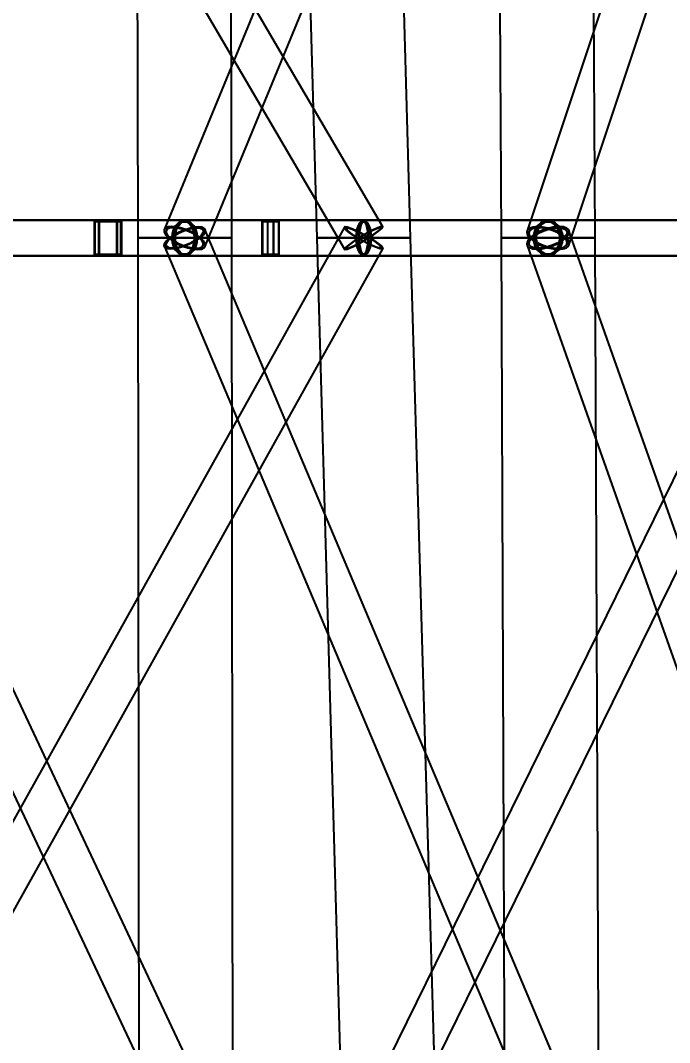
# Model space of a CAD drawing. Header units: millimetres. Extents: x -123812 to 252100, y -3000 to 639000.
# Drawn here: x 7765 to 15222, y 150756 to 162499 of the extents above; entities that cross this region are included whole.
import ezdxf

# ---------------------------------------------------------------- set-up
doc = ezdxf.new("R2010")
doc.units = ezdxf.units.MM
doc.layers.add('D-STR-DIM', color=7, linetype='Continuous', lineweight=13)
doc.layers.add('D-STR-STRC', color=7, linetype='Continuous', lineweight=25)
doc.styles.add('OpenSansCondensed-Light', font='OpenSansCondensed-Light.ttf')
doc.styles.add('TOWER_UNICODE', font='Arial Unicode.ttf')
doc.dimstyles.new('EZDXF', dxfattribs={"dimtxt": 0.25, "dimasz": 0.175, "dimexe": 0.375, "dimexo": 0.125, "dimgap": 0.1, "dimtad": 1, "dimlfac": 100, "dimzin": 12, "dimdsep": 46, "dimtxsty": 'OpenSansCondensed-Light', "dimblk": 'ARCHTICK', "dimcen": 2.5, "dimazin": 3, "dimtfac": 0.5, "dimtmove": 2, "dimatfit": 3})

# ---------------------------------------------------------------- blocks, each defined once
blk = doc.blocks.new('_ARCHTICK')
at = {"color": 0, "linetype": 'BYBLOCK', "const_width": 0.15}
blk.add_lwpolyline([(-0.5, -0.5), (0.5, 0.5)], dxfattribs=at)

msp = doc.modelspace()

# ---------------------------------------------------------------- linework, layer by layer
at = {"layer": 'D-STR-STRC'}
for points in [[(5631.6, 169873.5), (11487.9, 159873.5), (11495.7, 159869.1), (11517.9, 159873.5), (11553.1, 159886.6), (11598.8, 159907.4), (11651.9, 159934.5), (11708.8, 159966.1), (11765.6, 160000), (11818.5, 160033.9), (11863.8, 160065.5), (11898.5, 160092.6), (11920.1, 160113.4), (11927.3, 160126.5), (6071, 170126.5)], [(13533.2, 170092.6), (9415.4, 160092.6), (9416.9, 160065.5), (9434.3, 160033.9), (9466.6, 160000), (9511.4, 159966.1), (9565.9, 159934.5), (9626.2, 159907.4), (9688.2, 159886.6), (9747.7, 159873.5), (9800.7, 159869.1), (9843.6, 159873.5), (9873.3, 159886.6), (9888, 159907.4), (14005.8, 169907.4)], [(16922.2, 170092.4), (13591.1, 160092.4), (13582.6, 160065.3), (13590.6, 160033.8), (13614.7, 160000), (13653.2, 159966.2), (13703.5, 159934.7), (13762.1, 159907.6), (13825.1, 159886.8), (13888.1, 159873.8), (13946.9, 159869.3), (13997.4, 159873.8), (14036.3, 159886.8), (14060.9, 159907.6), (17392, 169907.6)], [(4959.8, 159796.8), (9651.7, 159796.8), (9682, 159803.7), (9710.2, 159824), (9734.4, 159856.3), (9752.9, 159898.4), (9764.6, 159947.4), (9768.6, 160000), (9764.6, 160052.6), (9752.9, 160101.6), (9734.4, 160143.7), (9710.2, 160176), (9682, 160196.3), (9651.7, 160203.2), (4959.8, 160203.2)], [(5987.8, 159796.8), (11707.6, 159796.8), (11721.1, 159803.7), (11733.7, 159824), (11744.5, 159856.3), (11752.7, 159898.4), (11758, 159947.4), (11759.7, 160000), (11758, 160052.6), (11752.7, 160101.6), (11744.5, 160143.7), (11733.7, 160176), (11721.1, 160196.3), (11707.6, 160203.2), (5987.8, 160203.2)], [(16909.8, 160203.2), (11707.6, 160203.2), (11685.5, 160196.3), (11664.8, 160176), (11647.1, 160143.7), (11633.5, 160101.6), (11625, 160052.6), (11622.1, 160000), (11625, 159947.4), (11633.5, 159898.4), (11647.1, 159856.3), (11664.8, 159824), (11685.5, 159803.7), (11707.6, 159796.8), (16909.8, 159796.8)], [(17268.2, 160203.2), (13826, 160203.2), (13782.9, 160196.3), (13742.7, 160176), (13708.2, 160143.7), (13681.7, 160101.6), (13665.1, 160052.6), (13659.4, 160000), (13665.1, 159947.4), (13681.7, 159898.4), (13708.2, 159856.3), (13742.7, 159824), (13782.9, 159803.7), (13826, 159796.8), (17268.2, 159796.8)], [(4729.5, 159893.1), (9434.4, 149893.1), (9448.2, 149880.8), (9476.8, 149876.6), (9518.2, 149880.8), (9569.6, 149893.1), (9627.5, 149912.7), (9687.9, 149938.3), (9746.8, 149968.1), (9800, 150000), (9844, 150031.9), (9875.9, 150061.7), (9893.3, 150087.3), (9895.1, 150106.9), (5190.2, 160106.9)], [(6348.7, 149876.6), (11929.6, 159876.6), (11925.9, 159889.4), (11907.3, 159909.7), (11875.1, 159936.1), (11831.5, 159966.9), (11779.5, 160000), (11722.5, 160033.1), (11664.6, 160063.9), (11609.5, 160090.3), (11561.2, 160110.6), (11522.8, 160123.4), (11497, 160127.7), (11485.6, 160123.4), (5904.7, 150123.4)], [(14104.2, 150090.3), (9888, 160090.3), (9877, 160110.6), (9850.7, 160123.4), (9810.8, 160127.7), (9760.1, 160123.4), (9702, 160110.6), (9640.4, 160090.3), (9579.7, 160063.9), (9523.8, 160033.1), (9476.7, 160000), (9441.5, 159966.9), (9420.6, 159936.1), (9415.5, 159909.7), (13631.7, 149909.7)], [(12223.9, 149893.1), (17139.1, 159893.1), (17132.5, 159912.7), (17110.7, 159938.3), (17075.2, 159968.1), (17028.4, 160000), (16973.5, 160031.9), (16914.3, 160061.7), (16854.8, 160087.3), (16799.1, 160106.9), (16750.9, 160119.2), (16713.5, 160123.4), (16689.5, 160119.2), (16680.5, 160106.9), (11765.3, 150106.9)], [(17599.9, 150092.6), (14061.7, 160092.6), (14039.5, 160113.5), (14002.7, 160126.5), (13953.9, 160131), (13896.3, 160126.5), (13834, 160113.5), (13771.1, 160092.6), (13711.9, 160065.5), (13660.6, 160033.9), (13620.5, 160000), (13594.4, 159966.1), (13584.1, 159934.5), (13590.2, 159907.4), (17128.4, 149907.4)]]:
    msp.add_lwpolyline(points, dxfattribs=at)
for points in [[(9088.6, 170000), (9112.1, 160000), (10191.4, 160000), (10166.1, 170000)], [(10887.7, 170000), (11168, 160000), (12247.3, 160000), (11965.2, 170000)], [(13230.7, 170000), (13286.3, 160000), (14365.6, 160000), (14308.2, 170000)], [(-104.7, 159800), (8874.8, 159800), (8874.8, 160200), (-104.7, 160200)], [(-31.9, 159800), (10670.1, 159800), (10670.1, 160200), (-31.9, 160200)], [(8615.1, 159800), (15731.1, 159800), (15731.1, 160200), (8615.1, 160200)], [(8615.1, 160200), (8925.2, 160200), (8925.2, 159800), (8615.1, 159800)], [(8624.4, 160188), (8915.9, 160188), (8915.9, 159812), (8624.4, 159812)], [(8665.5, 160200), (8874.8, 160200), (8874.8, 159800), (8665.5, 159800)], [(8671.8, 160188), (8868.6, 160188), (8868.6, 159812), (8671.8, 159812)], [(9507.7, 160000), (9512.6, 159947.4), (9527, 159898.4), (9549.9, 159856.3), (9579.7, 159824), (9614.5, 159803.7), (9651.7, 159796.8), (13826, 159796.8), (13863.3, 159803.7), (13898, 159824), (13927.8, 159856.3), (13950.7, 159898.4), (13965.1, 159947.4), (13970, 160000), (13965.1, 160052.6), (13950.7, 160101.6), (13927.8, 160143.7), (13898, 160176), (13863.3, 160196.3), (13826, 160203.2), (9651.7, 160203.2), (9614.5, 160196.3), (9579.7, 160176), (9549.9, 160143.7), (9527, 160101.6), (9512.6, 160052.6)], [(9795.8, 160000), (9790.9, 159947.4), (9776.5, 159898.4), (9753.6, 159856.3), (9723.7, 159824), (9689, 159803.7), (9651.7, 159796.8), (9614.5, 159803.7), (9579.7, 159824), (9549.9, 159856.3), (9527, 159898.4), (9512.6, 159947.4), (9507.7, 160000), (9512.6, 160052.6), (9527, 160101.6), (9549.9, 160143.7), (9579.7, 160176), (9614.5, 160196.3), (9651.7, 160203.2), (9689, 160196.3), (9723.7, 160176), (9753.6, 160143.7), (9776.5, 160101.6), (9790.9, 160052.6)], [(9784.4, 160000), (9779.9, 159951.5), (9766.6, 159906.4), (9745.6, 159867.6), (9718.1, 159837.9), (9686.1, 159819.2), (9651.7, 159812.8), (9617.4, 159819.2), (9585.4, 159837.9), (9557.9, 159867.6), (9536.8, 159906.4), (9523.6, 159951.5), (9519, 160000), (9523.6, 160048.5), (9536.8, 160093.6), (9557.9, 160132.4), (9585.4, 160162.1), (9617.4, 160180.8), (9651.7, 160187.2), (9686.1, 160180.8), (9718.1, 160162.1), (9745.6, 160132.4), (9766.6, 160093.6), (9779.9, 160048.5)], [(9768.6, 160000), (9764.6, 159947.4), (9752.9, 159898.4), (9734.4, 159856.3), (9710.2, 159824), (9682, 159803.7), (9651.7, 159796.8), (9621.5, 159803.7), (9593.3, 159824), (9569.1, 159856.3), (9550.5, 159898.4), (9538.9, 159947.4), (9534.9, 160000), (9538.9, 160052.6), (9550.5, 160101.6), (9569.1, 160143.7), (9593.3, 160176), (9621.5, 160196.3), (9651.7, 160203.2), (9682, 160196.3), (9710.2, 160176), (9734.4, 160143.7), (9752.9, 160101.6), (9764.6, 160052.6)], [(9759.4, 160000), (9755.7, 159951.5), (9745, 159906.4), (9727.9, 159867.6), (9705.6, 159837.9), (9679.6, 159819.2), (9651.7, 159812.8), (9623.9, 159819.2), (9597.9, 159837.9), (9575.6, 159867.6), (9558.5, 159906.4), (9547.7, 159951.5), (9544.1, 160000), (9547.7, 160048.5), (9558.5, 160093.6), (9575.6, 160132.4), (9597.9, 160162.1), (9623.9, 160180.8), (9651.7, 160187.2), (9679.6, 160180.8), (9705.6, 160162.1), (9727.9, 160132.4), (9745, 160093.6), (9755.7, 160048.5)], [(10543, 159800), (19783.1, 159800), (19783.1, 160200), (10543, 160200)], [(10543, 160200), (10733.5, 160200), (10733.5, 159800), (10543, 159800)], [(10548.7, 160188), (10727.8, 160188), (10727.8, 159812), (10548.7, 159812)], [(10606.4, 160200), (10670.1, 160200), (10670.1, 159800), (10606.4, 159800)], [(10608.3, 160188), (10668.2, 160188), (10668.2, 159812), (10608.3, 159812)], [(11793.2, 160000), (11790.2, 159947.4), (11781.7, 159898.4), (11768.1, 159856.3), (11750.4, 159824), (11729.8, 159803.7), (11707.6, 159796.8), (11685.5, 159803.7), (11664.8, 159824), (11647.1, 159856.3), (11633.5, 159898.4), (11625, 159947.4), (11622.1, 160000), (11625, 160052.6), (11633.5, 160101.6), (11647.1, 160143.7), (11664.8, 160176), (11685.5, 160196.3), (11707.6, 160203.2), (11729.8, 160196.3), (11750.4, 160176), (11768.1, 160143.7), (11781.7, 160101.6), (11790.2, 160052.6)], [(11786.4, 160000), (11783.7, 159951.5), (11775.9, 159906.4), (11763.3, 159867.6), (11747, 159837.9), (11728, 159819.2), (11707.6, 159812.8), (11687.2, 159819.2), (11668.2, 159837.9), (11651.9, 159867.6), (11639.4, 159906.4), (11631.5, 159951.5), (11628.8, 160000), (11631.5, 160048.5), (11639.4, 160093.6), (11651.9, 160132.4), (11668.2, 160162.1), (11687.2, 160180.8), (11707.6, 160187.2), (11728, 160180.8), (11747, 160162.1), (11763.3, 160132.4), (11775.9, 160093.6), (11783.7, 160048.5)], [(11759.7, 160000), (11758, 159947.4), (11752.7, 159898.4), (11744.5, 159856.3), (11733.7, 159824), (11721.1, 159803.7), (11707.6, 159796.8), (11694.1, 159803.7), (11681.6, 159824), (11670.8, 159856.3), (11662.5, 159898.4), (11657.3, 159947.4), (11655.5, 160000), (11657.3, 160052.6), (11662.5, 160101.6), (11670.8, 160143.7), (11681.6, 160176), (11694.1, 160196.3), (11707.6, 160203.2), (11721.1, 160196.3), (11733.7, 160176), (11744.5, 160143.7), (11752.7, 160101.6), (11758, 160052.6)], [(11755.6, 160000), (11754, 159951.5), (11749.2, 159906.4), (11741.6, 159867.6), (11731.6, 159837.9), (11720, 159819.2), (11707.6, 159812.8), (11695.2, 159819.2), (11683.6, 159837.9), (11673.7, 159867.6), (11666, 159906.4), (11661.2, 159951.5), (11659.6, 160000), (11661.2, 160048.5), (11666, 160093.6), (11673.7, 160132.4), (11683.6, 160162.1), (11695.2, 160180.8), (11707.6, 160187.2), (11720, 160180.8), (11731.6, 160162.1), (11741.6, 160132.4), (11749.2, 160093.6), (11754, 160048.5)], [(13992.5, 160000), (13986.9, 159947.4), (13970.2, 159898.4), (13943.8, 159856.3), (13909.3, 159824), (13869.1, 159803.7), (13826, 159796.8), (13782.9, 159803.7), (13742.7, 159824), (13708.2, 159856.3), (13681.7, 159898.4), (13665.1, 159947.4), (13659.4, 160000), (13665.1, 160052.6), (13681.7, 160101.6), (13708.2, 160143.7), (13742.7, 160176), (13782.9, 160196.3), (13826, 160203.2), (13869.1, 160196.3), (13909.3, 160176), (13943.8, 160143.7), (13970.2, 160101.6), (13986.9, 160052.6)], [(13979.4, 160000), (13974.2, 159951.5), (13958.9, 159906.4), (13934.5, 159867.6), (13902.7, 159837.9), (13865.7, 159819.2), (13826, 159812.8), (13786.3, 159819.2), (13749.2, 159837.9), (13717.5, 159867.6), (13693.1, 159906.4), (13677.7, 159951.5), (13672.5, 160000), (13677.7, 160048.5), (13693.1, 160093.6), (13717.5, 160132.4), (13749.2, 160162.1), (13786.3, 160180.8), (13826, 160187.2), (13865.7, 160180.8), (13902.7, 160162.1), (13934.5, 160132.4), (13958.9, 160093.6), (13974.2, 160048.5)], [(13970, 160000), (13965.1, 159947.4), (13950.7, 159898.4), (13927.8, 159856.3), (13898, 159824), (13863.3, 159803.7), (13826, 159796.8), (13788.7, 159803.7), (13754, 159824), (13724.1, 159856.3), (13701.2, 159898.4), (13686.8, 159947.4), (13681.9, 160000), (13686.8, 160052.6), (13701.2, 160101.6), (13724.1, 160143.7), (13754, 160176), (13788.7, 160196.3), (13826, 160203.2), (13863.3, 160196.3), (13898, 160176), (13927.8, 160143.7), (13950.7, 160101.6), (13965.1, 160052.6)], [(13958.7, 160000), (13954.1, 159951.5), (13940.9, 159906.4), (13919.8, 159867.6), (13892.3, 159837.9), (13860.3, 159819.2), (13826, 159812.8), (13791.6, 159819.2), (13759.6, 159837.9), (13732.1, 159867.6), (13711.1, 159906.4), (13697.8, 159951.5), (13693.3, 160000), (13697.8, 160048.5), (13711.1, 160093.6), (13732.1, 160132.4), (13759.6, 160162.1), (13791.6, 160180.8), (13826, 160187.2), (13860.3, 160180.8), (13892.3, 160162.1), (13919.8, 160132.4), (13940.9, 160093.6), (13954.1, 160048.5)], [(9466.6, 160000), (9511.4, 159966.1), (9565.9, 159934.5), (9626.2, 159907.4), (9688.2, 159886.6), (9747.7, 159873.5), (9800.7, 159869.1), (9843.6, 159873.5), (9873.3, 159886.6), (9888, 159907.4), (9886.6, 159934.5), (9869.1, 159966.1), (9836.9, 160000), (9792, 160033.9), (9737.6, 160065.5), (9677.3, 160092.6), (9615.3, 160113.4), (9555.7, 160126.5), (9502.7, 160130.9), (9459.9, 160126.5), (9430.1, 160113.4), (9415.4, 160092.6), (9416.9, 160065.5), (9434.3, 160033.9)], [(9826.8, 160000), (9779.6, 159966.9), (9723.8, 159936.1), (9663, 159909.7), (9601.5, 159889.4), (9543.4, 159876.6), (9492.7, 159872.3), (9452.8, 159876.6), (9426.4, 159889.4), (9415.5, 159909.7), (9420.6, 159936.1), (9441.5, 159966.9), (9476.7, 160000), (9523.8, 160033.1), (9579.7, 160063.9), (9640.4, 160090.3), (9702, 160110.6), (9760.1, 160123.4), (9810.8, 160127.7), (9850.7, 160123.4), (9877, 160110.6), (9888, 160090.3), (9882.9, 160063.9), (9862, 160033.1)], [(9484.8, 160000), (9525.3, 159969.4), (9574.3, 159941), (9628.7, 159916.5), (9684.6, 159897.8), (9738.3, 159886), (9786.1, 159882), (9824.7, 159886), (9851.5, 159897.8), (9864.8, 159916.5), (9863.5, 159941), (9847.7, 159969.4), (9818.7, 160000), (9778.2, 160030.6), (9729.1, 160059), (9674.8, 160083.5), (9618.9, 160102.2), (9565.2, 160114), (9517.4, 160118), (9478.8, 160114), (9451.9, 160102.2), (9438.7, 160083.5), (9440, 160059), (9455.7, 160030.6)], [(9809.6, 160000), (9767.1, 159970.2), (9716.7, 159942.4), (9661.9, 159918.6), (9606.4, 159900.3), (9554, 159888.8), (9508.3, 159884.8), (9472.4, 159888.8), (9448.6, 159900.3), (9438.7, 159918.6), (9443.3, 159942.4), (9462.2, 159970.2), (9493.9, 160000), (9536.4, 160029.8), (9586.8, 160057.6), (9641.5, 160081.4), (9697, 160099.7), (9749.4, 160111.2), (9795.2, 160115.2), (9831.1, 160111.2), (9854.8, 160099.7), (9864.7, 160081.4), (9860.1, 160057.6), (9841.3, 160029.8)], [(11779.5, 160000), (11831.5, 159966.9), (11875.1, 159936.1), (11907.3, 159909.7), (11925.9, 159889.4), (11929.6, 159876.6), (11918.2, 159872.3), (11892.4, 159876.6), (11854, 159889.4), (11805.7, 159909.7), (11750.7, 159936.1), (11692.7, 159966.9), (11635.8, 160000), (11583.7, 160033.1), (11540.1, 160063.9), (11507.9, 160090.3), (11489.3, 160110.6), (11485.6, 160123.4), (11497, 160127.7), (11522.8, 160123.4), (11561.2, 160110.6), (11609.5, 160090.3), (11664.6, 160063.9), (11722.5, 160033.1)], [(11649.6, 160000), (11596.7, 159966.1), (11551.4, 159934.5), (11516.8, 159907.4), (11495.1, 159886.6), (11487.9, 159873.5), (11495.7, 159869.1), (11517.9, 159873.5), (11553.1, 159886.6), (11598.8, 159907.4), (11651.9, 159934.5), (11708.8, 159966.1), (11765.6, 160000), (11818.5, 160033.9), (11863.8, 160065.5), (11898.5, 160092.6), (11920.1, 160113.4), (11927.3, 160126.5), (11919.5, 160130.9), (11897.3, 160126.5), (11862.1, 160113.4), (11816.4, 160092.6), (11763.3, 160065.5), (11706.4, 160033.9)], [(11772.4, 160000), (11819.3, 159970.2), (11858.6, 159942.4), (11887.7, 159918.6), (11904.4, 159900.3), (11907.8, 159888.8), (11897.5, 159884.8), (11874.2, 159888.8), (11839.6, 159900.3), (11796, 159918.6), (11746.4, 159942.4), (11694.2, 159970.2), (11642.8, 160000), (11595.9, 160029.8), (11556.6, 160057.6), (11527.6, 160081.4), (11510.8, 160099.7), (11507.5, 160111.2), (11517.8, 160115.2), (11541, 160111.2), (11575.6, 160099.7), (11619.2, 160081.4), (11668.8, 160057.6), (11721.1, 160029.8)], [(11655.3, 160000), (11607.7, 159969.4), (11566.8, 159941), (11535.5, 159916.5), (11516, 159897.8), (11509.5, 159886), (11516.6, 159882), (11536.6, 159886), (11568.3, 159897.8), (11609.5, 159916.5), (11657.4, 159941), (11708.7, 159969.4), (11759.9, 160000), (11807.6, 160030.6), (11848.4, 160059), (11879.7, 160083.5), (11899.2, 160102.2), (11905.7, 160114), (11898.7, 160118), (11878.6, 160114), (11846.9, 160102.2), (11805.7, 160083.5), (11757.9, 160059), (11706.6, 160030.6)], [(13614.7, 160000), (13653.2, 159966.2), (13703.5, 159934.7), (13762.1, 159907.6), (13825.1, 159886.8), (13888.1, 159873.8), (13946.9, 159869.3), (13997.4, 159873.8), (14036.3, 159886.8), (14060.9, 159907.6), (14069.4, 159934.7), (14061.3, 159966.2), (14037.2, 160000), (13998.7, 160033.8), (13948.5, 160065.3), (13889.9, 160092.4), (13826.9, 160113.2), (13763.9, 160126.2), (13705.1, 160130.7), (13654.5, 160126.2), (13615.6, 160113.2), (13591.1, 160092.4), (13582.6, 160065.3), (13590.6, 160033.8)], [(14031.5, 160000), (13991.4, 159966.1), (13940, 159934.5), (13880.9, 159907.4), (13818, 159886.5), (13755.6, 159873.5), (13698.1, 159869), (13649.3, 159873.5), (13612.5, 159886.5), (13590.2, 159907.4), (13584.1, 159934.5), (13594.4, 159966.1), (13620.5, 160000), (13660.6, 160033.9), (13711.9, 160065.5), (13771.1, 160092.6), (13834, 160113.5), (13896.3, 160126.5), (13953.9, 160131), (14002.7, 160126.5), (14039.5, 160113.5), (14061.7, 160092.6), (14067.9, 160065.5), (14057.6, 160033.9)], [(13635.5, 160000), (13670.2, 159969.5), (13715.5, 159941.1), (13768.4, 159916.7), (13825.1, 159898), (13882, 159886.2), (13935, 159882.2), (13980.6, 159886.2), (14015.6, 159898), (14037.7, 159916.7), (14045.4, 159941.1), (14038.2, 159969.5), (14016.4, 160000), (13981.7, 160030.5), (13936.4, 160058.9), (13883.6, 160083.3), (13826.8, 160102), (13770, 160113.8), (13717, 160117.8), (13671.4, 160113.8), (13636.3, 160102), (13614.2, 160083.3), (13606.5, 160058.9), (13613.8, 160030.5)], [(14011.3, 160000), (13975.1, 159969.4), (13928.8, 159940.9), (13875.5, 159916.5), (13818.8, 159897.7), (13762.6, 159885.9), (13710.7, 159881.9), (13666.7, 159885.9), (13633.5, 159897.7), (13613.4, 159916.5), (13607.9, 159940.9), (13617.2, 159969.4), (13640.7, 160000), (13676.8, 160030.6), (13723.2, 160059.1), (13776.5, 160083.5), (13833.2, 160102.3), (13889.4, 160114.1), (13941.3, 160118.1), (13985.3, 160114.1), (14018.5, 160102.3), (14038.5, 160083.5), (14044.1, 160059.1), (14034.8, 160030.6)], [(9112.1, 160000), (9124.2, 150000), (10205.4, 150000), (10191.4, 160000)], [(10191.4, 160000), (10173, 160000), (10119.1, 160000), (10033.3, 160000), (9921.6, 160000), (9791.4, 160000), (9651.7, 160000), (9512.1, 160000), (9381.9, 160000), (9270.1, 160000), (9184.4, 160000), (9130.5, 160000), (9112.1, 160000), (9130.5, 160000), (9184.4, 160000), (9270.1, 160000), (9381.9, 160000), (9512.1, 160000), (9651.7, 160000), (9791.4, 160000), (9921.6, 160000), (10033.3, 160000), (10119.1, 160000), (10173, 160000)], [(11168, 160000), (11454, 150000), (12535.2, 150000), (12247.3, 160000)], [(12247.3, 160000), (12228.9, 160000), (12175, 160000), (12089.2, 160000), (11977.4, 160000), (11847.3, 160000), (11707.6, 160000), (11567.9, 160000), (11437.8, 160000), (11326, 160000), (11240.3, 160000), (11186.3, 160000), (11168, 160000), (11186.3, 160000), (11240.3, 160000), (11326, 160000), (11437.8, 160000), (11567.9, 160000), (11707.6, 160000), (11847.3, 160000), (11977.4, 160000), (12089.2, 160000), (12175, 160000), (12228.9, 160000)], [(13286.3, 160000), (13327.3, 150000), (14408.5, 150000), (14365.6, 160000)], [(14365.6, 160000), (14347.3, 160000), (14293.3, 160000), (14207.6, 160000), (14095.8, 160000), (13965.7, 160000), (13826, 160000), (13686.3, 160000), (13556.1, 160000), (13444.4, 160000), (13358.6, 160000), (13304.7, 160000), (13286.3, 160000), (13304.7, 160000), (13358.6, 160000), (13444.4, 160000), (13556.1, 160000), (13686.3, 160000), (13826, 160000), (13965.7, 160000), (14095.8, 160000), (14207.6, 160000), (14293.3, 160000), (14347.3, 160000)]]:
    msp.add_lwpolyline(points, close=True, dxfattribs=at)

# ---------------------------------------------------------------- dimensions: what is measured, and where the dimension line sits
at = {"layer": 'D-STR-DIM'}
for base, p2 in [((187000, 0), (0, 450000)), ((250000, 0), (0, 375000)), ((124000, 0), (0, 350000))]:
    msp.add_linear_dim(base=base, p1=(0, 0), p2=p2, angle=90, dimstyle='EZDXF', override={"dimtxt": 8400, "dimasz": 3750, "dimexe": 2100, "dimexo": 1800, "dimgap": 2100, "dimtad": 1, "dimdec": 0, "dimlfac": 1, "dimlunit": 2, "dimtxsty": 'TOWER_UNICODE', "dimclrd": 7, "dimclre": 7, "dimclrt": 7}, dxfattribs=at).render()

doc.saveas('drawing.dxf')
